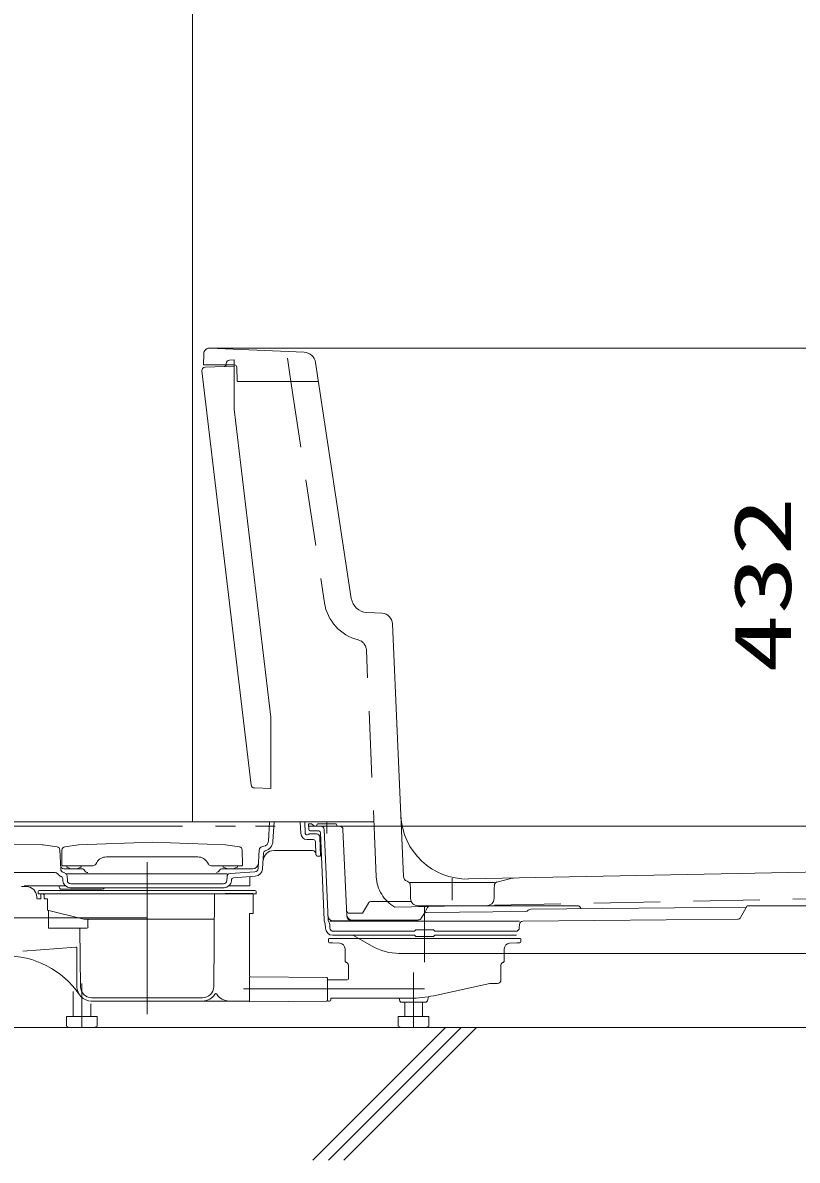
# Model space of a CAD drawing. Units: millimetres on the paper. Extents: x -305 to 305, y -152 to 152.
# Drawn here: x -219.54 to -196.19, y 13.53 to 47.8 of the extents above; entities that cross this region are included whole.
import ezdxf
from ezdxf.enums import TextEntityAlignment as Align

# ---------------------------------------------------------------- set-up
doc = ezdxf.new("R2010")
doc.units = ezdxf.units.MM
for name, pattern in [('DASHED2', [3, 2, -1]), ('LONG_CHAIN', [21, 18, -1, 1, -1]), ('LONG_DOUBLE_CHAIN', [21.8, 18, -1, 0.6, -0.6, 0.6, -1])]:
    doc.linetypes.add(name, pattern=pattern)
doc.layers.add('0-1_VIEW0001', color=7, linetype='DASHED2', lineweight=9)
doc.styles.add('ＭＳ ゴシック', font='')
doc.styles.get('ＭＳ ゴシック').set_extended_font_data('MS Gothic')

msp = doc.modelspace()

# ---------------------------------------------------------------- linework, layer by layer
at = {"layer": '0-1_VIEW0001', "color": 5, "linetype": 'Continuous'}
for p, q in [((-214.425, 23.725), (-214.425, 48.541)), ((-212.136, 23.137), (-212.1, 23.725)), ((-212, 23.129), (-211.963, 23.725)), ((-211.159, 23.367), (-211.174, 23.725)), ((-211.022, 23.373), (-211.038, 23.725)), ((-210.919, 23.487), (-210.922, 23.658)), ((-210.825, 23.658), (-210.922, 23.658)), ((-210.691, 23.591), (-210.658, 23.658)), ((-210.091, 23.658), (-210.658, 23.658)), ((-210.091, 23.658), (-210.058, 23.591)), ((-246.925, 23.591), (-218.926, 23.025)), ((-210.687, 23.358), (-210.906, 23.358)), ((-210.636, 23.455), (-210.886, 23.455)), ((-210.795, 23.629), (-210.787, 23.621)), ((-210.554, 23.591), (-210.717, 23.591)), ((-210.455, 20.771), (-210.569, 23.391)), ((-209.989, 23.591), (-210.554, 23.591)), ((-210.335, 20.777), (-210.454, 23.496)), ((-209.987, 23.591), (-209.989, 23.591)), ((-209.774, 20.897), (-209.887, 23.496)), ((-218.508, 22.969), (-218.926, 23.025)), ((-218.271, 22.969), (-217.857, 23.025)), ((-215.641, 23.108), (-217.857, 23.025)), ((-215.641, 23.108), (-213.426, 23.025)), ((-213.011, 22.969), (-213.426, 23.025)), ((-212.332, 22.973), (-212.271, 22.984)), ((-210.785, 23.188), (-210.972, 23.188)), ((-210.701, 22.723), (-210.718, 23.124)), ((-210.562, 22.691), (-210.587, 23.262)), ((-210.562, 22.691), (-210.587, 23.262)), ((-218.396, 22.292), (-218.421, 22.874)), ((-218.358, 22.872), (-218.366, 22.432)), ((-217.02, 22.665), (-214.263, 22.665)), ((-212.925, 22.872), (-212.917, 22.432)), ((-212.448, 22.312), (-212.413, 22.88)), ((-212.311, 22.304), (-212.281, 22.792)), ((-210.802, 22.858), (-211.964, 22.858)), ((-210.562, 22.691), (-210.667, 22.691)), ((-218.333, 22.398), (-217.424, 22.398)), ((-218.301, 22.308), (-217.761, 22.308)), ((-218.216, 22.37), (-218.216, 22.398)), ((-218.089, 22.31), (-218.206, 22.354)), ((-218.077, 22.308), (-217.922, 22.308)), ((-217.911, 22.31), (-217.794, 22.354)), ((-217.783, 22.37), (-217.783, 22.398)), ((-217.309, 22.498), (-217.338, 22.448)), ((-213.974, 22.498), (-213.945, 22.448)), ((-212.95, 22.398), (-213.859, 22.398)), ((-213.521, 22.308), (-212.605, 22.308)), ((-213.5, 22.37), (-213.5, 22.398)), ((-213.372, 22.31), (-213.489, 22.354)), ((-213.206, 22.308), (-213.36, 22.308)), ((-213.194, 22.31), (-213.077, 22.354)), ((-213.066, 22.37), (-213.066, 22.398)), ((-219.937, 22.191), (-218.563, 22.191)), ((-218.332, 21.948), (-218.335, 22.015)), ((-218.268, 22.181), (-218.329, 22.202)), ((-218.205, 22.158), (-213.378, 22.158)), ((-218.196, 21.954), (-218.202, 22.091)), ((-213.382, 22.069), (-213.387, 21.954)), ((-212.54, 22.218), (-213.29, 22.164)), ((-213.25, 21.971), (-213.251, 21.948)), ((-212.53, 22.082), (-213.188, 22.035)), ((-219.435, 21.772), (-219.578, 21.772)), ((-218.256, 21.791), (-219.502, 21.791)), ((-219.075, 21.622), (-219.075, 21.555)), ((-218.525, 21.655), (-219.041, 21.655)), ((-218.876, 21.655), (-212.541, 21.655)), ((-218.44, 21.757), (-218.441, 21.791)), ((-218.376, 21.691), (-217.142, 21.691)), ((-217.815, 21.738), (-218.112, 21.738)), ((-218.096, 21.858), (-217.815, 21.858)), ((-217.815, 21.858), (-213.768, 21.858)), ((-217.815, 21.738), (-213.768, 21.738)), ((-213.768, 21.858), (-213.487, 21.858)), ((-213.768, 21.738), (-213.47, 21.738)), ((-212.508, 21.622), (-212.508, 21.555)), ((-219.118, 21.455), (-219.118, 21.422)), ((-219.008, 21.405), (-219.101, 21.405)), ((-219.075, 21.555), (-212.508, 21.555)), ((-218.991, 21.555), (-218.991, 21.422)), ((-218.896, 21.522), (-218.929, 21.555)), ((-218.896, 21.522), (-218.895, 21.422)), ((-218.808, 21.405), (-218.878, 21.405)), ((-218.791, 21.389), (-218.791, 21.055)), ((-218.791, 21.372), (-218.791, 21.305)), ((-213.759, 21.555), (-213.784, 18.752)), ((-212.602, 21.558), (-213.436, 21.558)), ((-213.056, 21.555), (-212.824, 21.555)), ((-212.608, 21.555), (-212.653, 21.555)), ((-212.591, 21.539), (-212.591, 20.972)), ((-209.298, 20.967), (-209.12, 21.275)), ((-207.831, 21.325), (-209.034, 21.325)), ((-217.696, 20.789), (-218.791, 21.062)), ((-218.765, 21.055), (-218.765, 20.522)), ((-212.708, 20.939), (-212.708, 19.109)), ((-212.708, 20.939), (-212.708, 19.083)), ((-212.608, 20.955), (-212.691, 20.955)), ((-209.681, 20.967), (-209.298, 20.967)), ((-207.453, 20.942), (-207.526, 20.817)), ((-207.338, 21.141), (-207.453, 20.942)), ((-207.368, 20.992), (-204.374, 21.022)), ((-203.624, 21.191), (-207.252, 21.191)), ((-197.719, 21.155), (-204.226, 21.09)), ((-202.816, 21.191), (-203.624, 21.191)), ((-202.708, 21.105), (-202.729, 21.141)), ((-197.901, 20.84), (-197.698, 21.191)), ((-194.599, 21.191), (-197.7, 21.191)), ((-213.766, 20.789), (-217.696, 20.789)), ((-217.574, 20.772), (-217.574, 20.555)), ((-210.415, 20.514), (-210.421, 20.648)), ((-210.288, 20.725), (-204.562, 20.725)), ((-210.279, 20.52), (-210.284, 20.63)), ((-210.175, 20.734), (-209.939, 20.734)), ((-209.646, 20.735), (-209.63, 20.736)), ((-209.63, 20.736), (-209.618, 20.736)), ((-204.566, 20.63), (-204.571, 20.52)), ((-204.467, 20.726), (-197.987, 20.79)), ((-217.607, 20.522), (-218.765, 20.522)), ((-217.815, 20.505), (-217.799, 18.752)), ((-209.471, 20.305), (-210.196, 20.305)), ((-210.179, 20.425), (-209.865, 20.425)), ((-209.471, 20.425), (-209.865, 20.425)), ((-209.588, 20.305), (-209.007, 19.975)), ((-207.731, 20.425), (-209.471, 20.425)), ((-207.731, 20.305), (-209.471, 20.305)), ((-207.691, 20.465), (-207.731, 20.425)), ((-207.158, 20.465), (-207.691, 20.465)), ((-207.158, 20.465), (-207.118, 20.425)), ((-207.158, 20.265), (-207.118, 20.305)), ((-207.118, 20.425), (-205.378, 20.425)), ((-207.118, 20.305), (-205.378, 20.305)), ((-205.378, 20.425), (-204.985, 20.425)), ((-205.378, 20.305), (-204.654, 20.305)), ((-204.985, 20.425), (-204.671, 20.425)), ((-217.944, 19.946), (-219.541, 19.821)), ((-217.908, 19.913), (-217.908, 18.755)), ((-210.325, 20.189), (-210.325, 20.105)), ((-210.308, 20.205), (-204.541, 20.205)), ((-210.201, 20.205), (-210.308, 20.205)), ((-210.204, 20.072), (-210.291, 20.072)), ((-210.204, 20.072), (-209.984, 20.062)), ((-209.825, 19.896), (-209.825, 19.589)), ((-205.025, 19.896), (-205.025, 19.544)), ((-204.645, 20.072), (-204.865, 20.062)), ((-204.645, 20.072), (-204.558, 20.072)), ((-204.525, 20.189), (-204.525, 20.105)), ((-209.825, 19.589), (-209.825, 19.544)), ((-208.451, 19.72), (-208.457, 19.723)), ((-208.199, 19.758), (-193.2, 19.758)), ((-207.06, 19.723), (-207.059, 19.724)), ((-209.795, 19.489), (-209.754, 19.462)), ((-209.725, 18.996), (-209.725, 19.406)), ((-205.125, 18.955), (-205.125, 19.406)), ((-205.054, 19.489), (-205.095, 19.462)), ((-215.791, 19.188), (-215.8, 19.188)), ((-212.708, 18.301), (-212.708, 19.05)), ((-210.375, 19.03), (-212.675, 19.05)), ((-210.358, 18.401), (-210.358, 19.013)), ((-209.758, 18.963), (-210.358, 18.96)), ((-205.458, 18.855), (-207.146, 18.483)), ((-205.458, 18.855), (-205.225, 18.855)), ((-218.025, 18.609), (-218.025, 17.858)), ((-217.491, 18.236), (-217.491, 17.858)), ((-217.475, 18.322), (-212.708, 18.322)), ((-214.117, 18.422), (-217.466, 18.422)), ((-210.375, 18.322), (-212.708, 18.301)), ((-210.358, 18.338), (-210.358, 18.401)), ((-210.358, 18.4), (-210.358, 18.355)), ((-210.325, 18.322), (-210.291, 18.322)), ((-210.258, 18.389), (-210.258, 18.355)), ((-210.241, 18.405), (-207.863, 18.405)), ((-208.141, 18.291), (-207.375, 18.291)), ((-208.025, 18.291), (-208.025, 17.858)), ((-207.491, 18.291), (-207.491, 17.858)), ((-218.22, 17.858), (-218.22, 17.57)), ((-217.296, 17.858), (-218.22, 17.858)), ((-217.296, 17.858), (-217.296, 17.57)), ((-208.22, 17.858), (-208.22, 17.57)), ((-207.296, 17.858), (-208.22, 17.858)), ((-207.296, 17.858), (-207.296, 17.57)), ((-218.22, 17.57), (-218.141, 17.525)), ((-217.375, 17.525), (-218.141, 17.525)), ((-217.375, 17.525), (-217.296, 17.57)), ((-208.22, 17.57), (-208.141, 17.525)), ((-207.375, 17.525), (-208.141, 17.525)), ((-207.375, 17.525), (-207.296, 17.57))]:
    msp.add_line(p, q, dxfattribs=at)
at = {"layer": '0-1_VIEW0001', "linetype": 'Continuous'}
for p, q in [((-214.086, 37.828), (-214.091, 37.491)), ((-187.969, 37.991), (-213.919, 37.991)), ((-213.912, 37.991), (-211.06, 37.871)), ((-213.153, 37.491), (-214.091, 37.491)), ((-214.045, 37.419), (-213.165, 37.45)), ((-213.408, 37.506), (-213.408, 37.536)), ((-213.312, 37.636), (-213.165, 37.641)), ((-213.165, 37.641), (-213.165, 37.45)), ((-213.165, 36.16), (-213.165, 37.45)), ((-213.075, 37.008), (-213.086, 37.426)), ((-209.636, 30.456), (-210.713, 37.559)), ((-212.654, 24.83), (-214.141, 37.307)), ((-210.627, 36.991), (-213.059, 36.991)), ((-212.591, 36.991), (-210.627, 36.991)), ((-212.058, 26.872), (-213.165, 36.16)), ((-209.168, 30.031), (-208.71, 30.007)), ((-208.394, 29.689), (-208.062, 22.079)), ((-212.058, 26.872), (-212.058, 24.725)), ((-212.058, 24.725), (-212.558, 24.742)), ((-208.954, 23.725), (-248.091, 23.725)), ((-193.925, 22.243), (-206.104, 22)), ((-204.782, 22.022), (-205.248, 21.909)), ((-207.922, 21.918), (-207.956, 21.931)), ((-207.862, 21.891), (-205.32, 21.891)), ((-207.853, 21.712), (-207.859, 21.83)), ((-207.853, 21.712), (-207.859, 21.83)), ((-207.853, 21.412), (-207.853, 21.712)), ((-205.33, 21.712), (-205.324, 21.817)), ((-205.33, 21.412), (-205.33, 21.713)), ((-205.563, 21.191), (-207.62, 21.191)), ((-228.903, 17.525), (-182.425, 17.525)), ((-210.8, 13.525), (-206.8, 17.525)), ((-210.328, 13.525), (-206.328, 17.525)), ((-209.857, 13.525), (-205.857, 17.525))]:
    msp.add_line(p, q, dxfattribs=at)
at = {"layer": '0-1_VIEW0001', "color": 4}
for p, q in [((-211.562, 37.692), (-211.456, 36.991)), ((-211.456, 36.991), (-210.445, 30.323)), ((-208.882, 22.065), (-209.18, 28.895)), ((-208.323, 21.155), (-193.115, 21.459))]:
    msp.add_line(p, q, dxfattribs=at)
at = {"layer": '0-1_VIEW0001', "color": 5, "linetype": 'LONG_CHAIN'}
for p, q in [((-210.375, 23.725), (-210.375, 23.375)), ((-215.791, 22.509), (-215.791, 21.259)), ((-215.791, 21.893), (-215.791, 17.93)), ((-215.791, 21.846), (-215.791, 20.914)), ((-207.425, 21.191), (-207.425, 19.867)), ((-207.425, 21.191), (-207.425, 19.491)), ((-215.791, 20.825), (-226.236, 20.825)), ((-207.758, 17.525), (-207.758, 19.182)), ((-217.758, 17.525), (-217.758, 18.849)), ((-210.067, 18.689), (-212.889, 18.689)), ((-207.425, 18.689), (-211.66, 18.689))]:
    msp.add_line(p, q, dxfattribs=at)
at = {"layer": '0-1_VIEW0001', "linetype": 'LONG_DOUBLE_CHAIN'}
msp.add_line((-149.328, 23.591), (-254.425, 23.591), dxfattribs=at)
at = {"layer": '0-1_VIEW0001', "linetype": 'LONG_CHAIN'}
msp.add_line((-206.591, 21.358), (-206.591, 22.025), dxfattribs=at)
at = {"layer": '0-1_VIEW0001', "color": 5}
msp.add_line((-217.687, 20.522), (-218.444, 20.522), dxfattribs=at)
at = {"layer": '0-1_VIEW0001', "color": 5, "linetype": 'Continuous'}
for points in [[(-213.327, 21.791), (-212.698, 21.791), (-212.693, 22.07)], [(-209.939, 20.734), (-209.754, 20.735), (-209.692, 20.735), (-209.646, 20.735)], [(-209.611, 20.736), (-209.612, 20.736), (-209.613, 20.736), (-209.614, 20.736), (-209.616, 20.736), (-209.618, 20.736)], [(-209.609, 20.76), (-209.547, 20.76), (-209.326, 20.759), (-209.106, 20.758), (-208.885, 20.758), (-208.664, 20.757), (-208.444, 20.757), (-208.223, 20.757), (-208.002, 20.756), (-207.781, 20.756), (-207.633, 20.756)], [(-207.158, 20.265), (-207.691, 20.265), (-207.731, 20.305)], [(-208.197, 18.408), (-208.171, 18.32), (-208.141, 18.291)], [(-207.313, 18.454), (-207.339, 18.332), (-207.375, 18.291)]]:
    msp.add_lwpolyline(points, dxfattribs=at)
at = {"layer": '0-1_VIEW0001', "linetype": 'Continuous'}
for centre, radius, start, end in [((-213.919, 37.825), 0.167, 88.5029, 179), ((-211.075, 37.504), 0.367, 8.6216, 87.5818), ((-214.041, 37.319), 0.1, 92, 186.7951), ((-213.475, 37.506), 0.0667, 272, 0), ((-213.308, 37.536), 0.1, 91.9998, 180), ((-213.153, 37.425), 0.0667, 1.5, 90), ((-213.059, 37.008), 0.0167, 181.5, 270), ((-209.141, 30.531), 0.5, 188.6216, 267), ((-208.727, 29.674), 0.333, 2.5, 87), ((-212.555, 24.842), 0.1, 186.7951, 268), ((-206.144, 23.999), 2, 182.5, 271.1458), ((-207.895, 22.086), 0.167, 182.5, 248.5185), ((-204.742, 21.86), 0.167, 91.1458, 103.659), ((-207.959, 21.824), 0.1, 3, 68.5185), ((-205.225, 21.812), 0.1, 103.659, 177), ((-207.62, 21.425), 0.233, 183, 270), ((-205.563, 21.425), 0.233, 270, 357)]:
    msp.add_arc(centre, radius, start, end, dxfattribs=at)
at = {"layer": '0-1_VIEW0001', "color": 4}
for centre, radius, start, end in [((-209.093, 30.528), 1.367, 188.6216, 255.713), ((-209.513, 28.881), 0.333, 2.5, 75.713), ((-207.783, 22.113), 1.1, 182.5, 240.5871)]:
    msp.add_arc(centre, radius, start, end, dxfattribs=at)
at = {"layer": '0-1_VIEW0001', "color": 5, "linetype": 'Continuous'}
for centre, radius, start, end in [((-210.866, 23.558), 0.1, 45, 90), ((-210.972, 23.375), 0.187, 182.5, 270), ((-210.972, 23.375), 0.05, 182.5, 323.1301), ((-210.906, 23.325), 0.0333, 90, 143.1301), ((-210.886, 23.488), 0.0333, 181, 270), ((-210.717, 23.691), 0.1, 225, 270), ((-210.687, 23.258), 0.1, 2.5, 90), ((-210.636, 23.388), 0.0667, 2.5, 90), ((-210.554, 23.491), 0.1, 2.5, 90), ((-209.987, 23.491), 0.1, 2.5, 90), ((-218.951, 22.692), 0.333, 82.4054, 88.8408), ((-218.521, 22.87), 0.1, 2.5, 82.4054), ((-218.258, 22.87), 0.1, 97.5946, 179), ((-213.025, 22.87), 0.1, 1, 82.4054), ((-212.313, 22.874), 0.1, 100.7218, 176.5), ((-212.302, 23.148), 0.167, 280.7218, 356.5), ((-212.302, 23.148), 0.303, 283.7108, 356.5), ((-210.785, 23.121), 0.0667, 2.5, 90), ((-217.02, 22.331), 0.333, 90, 150), ((-214.263, 22.331), 0.333, 30, 90), ((-211.964, 22.525), 0.333, 90, 176.5), ((-212.215, 22.788), 0.0667, 103.7108, 176.5), ((-210.802, 22.758), 0.1, 2.5, 90), ((-210.667, 22.725), 0.0333, 182.5, 270), ((-218.301, 22.408), 0.1, 182.5, 270), ((-218.296, 22.296), 0.1, 182.5, 250.4958), ((-218.333, 22.431), 0.0333, 179, 270), ((-218.2, 22.37), 0.0167, 180, 249.444), ((-218.077, 22.341), 0.0333, 249.444, 270), ((-217.922, 22.341), 0.0333, 270, 290.5561), ((-217.8, 22.37), 0.0167, 290.5561, 0), ((-217.761, 22.208), 0.1, 24.3678, 90), ((-217.424, 22.498), 0.1, 270, 330), ((-213.859, 22.498), 0.1, 210, 270), ((-213.521, 22.208), 0.1, 90, 154.4444), ((-213.483, 22.37), 0.0167, 180, 249.444), ((-213.36, 22.341), 0.0333, 249.444, 270), ((-213.206, 22.341), 0.0333, 270, 290.556), ((-213.083, 22.37), 0.0167, 290.5561, 0), ((-212.95, 22.431), 0.0333, 270, 1), ((-212.605, 22.475), 0.167, 270, 356.5), ((-212.547, 22.318), 0.1, 274.1206, 356.5), ((-212.547, 22.318), 0.237, 274.1206, 356.5), ((-218.563, 22.091), 0.1, 37.5272, 90), ((-218.296, 22.296), 0.237, 217.5272, 249.5653), ((-218.402, 22.012), 0.0667, 2.5, 69.5653), ((-218.112, 21.958), 0.22, 182.5, 270), ((-218.302, 22.086), 0.1, 2.5, 70.4958), ((-218.096, 21.958), 0.1, 182.5, 270), ((-217.582, 22.295), 0.1, 205.9253, 271.4205), ((-213.699, 22.3), 0.1, 267.3983, 332.6731), ((-213.487, 21.958), 0.1, 270, 357.5), ((-213.47, 21.958), 0.22, 270, 357.5), ((-213.282, 22.065), 0.1, 94.1206, 177.5), ((-213.183, 21.968), 0.0667, 94.1206, 177.5), ((-219.435, 21.455), 0.317, 0, 90), ((-219.041, 21.622), 0.0333, 90, 180), ((-218.374, 21.758), 0.0667, 181, 270), ((-217.142, 21.758), 0.0667, 270, 342.5424), ((-212.541, 21.622), 0.0333, 0, 90), ((-219.101, 21.422), 0.0167, 180, 270), ((-219.008, 21.422), 0.0167, 270, 0), ((-218.878, 21.422), 0.0167, 180.5, 270), ((-218.808, 21.389), 0.0167, 0, 90), ((-212.608, 21.539), 0.0167, 0, 90), ((-209.034, 21.225), 0.1, 90, 150), ((-212.691, 20.939), 0.0167, 90, 180), ((-212.608, 20.972), 0.0167, 270, 0), ((-209.681, 21.067), 0.1, 182.5, 270), ((-209.608, 20.927), 0.167, 182.5, 269.8046), ((-207.367, 20.892), 0.1, 90.5729, 150), ((-207.252, 21.091), 0.1, 90, 150), ((-204.375, 21.122), 0.1, 270.5729, 318.7613), ((-204.225, 20.99), 0.1, 90.5729, 138.7613), ((-202.816, 21.091), 0.1, 30, 90), ((-217.557, 20.772), 0.0167, 90, 180), ((-210.169, 20.784), 0.287, 182.5, 208.2029), ((-210.174, 20.901), 0.167, 182.5006, 269.5883), ((-210.169, 20.784), 0.167, 182.5, 216.2845), ((-210.384, 20.626), 0.1, 2.5, 36.2845), ((-209.607, 20.903), 0.167, 182.1365, 269.6924), ((-207.612, 20.867), 0.1, 267.5072, 330), ((-204.466, 20.626), 0.1, 90.5729, 177.5), ((-197.988, 20.89), 0.1, 270.5729, 330), ((-217.831, 20.505), 0.0167, 0.5, 90), ((-217.607, 20.555), 0.0333, 270, 0), ((-210.196, 20.525), 0.22, 182.5, 270), ((-210.179, 20.525), 0.1, 182.5, 270), ((-204.671, 20.525), 0.1, 270, 357.5), ((-217.941, 19.913), 0.0333, 0, 94.5), ((-210.308, 20.189), 0.0167, 90, 180), ((-210.291, 20.105), 0.0333, 180, 270), ((-209.991, 19.896), 0.167, 0, 87.5), ((-208.185, 21.425), 1.667, 240.4222, 270), ((-204.858, 19.896), 0.167, 92.5, 180), ((-204.558, 20.105), 0.0333, 270, 0), ((-204.541, 20.189), 0.0167, 0, 90), ((-220.04, 17.015), 2.667, 34.1428, 91.1667), ((-209.758, 19.544), 0.0667, 180, 236.3099), ((-205.091, 19.544), 0.0667, 303.6901, 0), ((-209.791, 19.406), 0.0667, 0, 56.3099), ((-205.058, 19.406), 0.0667, 123.6901, 180), ((-212.675, 19.083), 0.0333, 180, 269.5), ((-210.375, 19.013), 0.0167, 0, 89.5), ((-209.758, 18.996), 0.0333, 270.25, 0), ((-205.225, 18.955), 0.1, 270, 0), ((-217.475, 18.755), 0.433, 180, 270), ((-217.466, 18.755), 0.333, 180.5, 270), ((-214.117, 18.755), 0.333, 270, 359.5), ((-214.117, 18.755), 0.433, 270, 328.7188), ((-213.718, 18.513), 0.0333, 31.2812, 148.7188), ((-213.319, 18.755), 0.433, 211.2812, 270), ((-210.375, 18.338), 0.0167, 270.5, 0), ((-210.325, 18.355), 0.0333, 180, 270), ((-210.291, 18.355), 0.0333, 270, 0), ((-210.241, 18.389), 0.0167, 90, 180), ((-207.863, 21.739), 3.333, 270, 282.4259)]:
    msp.add_arc(centre, radius, start, end, dxfattribs=at)

# ---------------------------------------------------------------- texts
at = {"layer": '0-1_VIEW0001', "style": 'ＭＳ ゴシック', "width": 1.5}
msp.add_text('432', height=1.73, rotation=90, dxfattribs=at).set_placement((-195.859, 28.211), align=Align.BOTTOM_LEFT)

doc.saveas('drawing.dxf')
